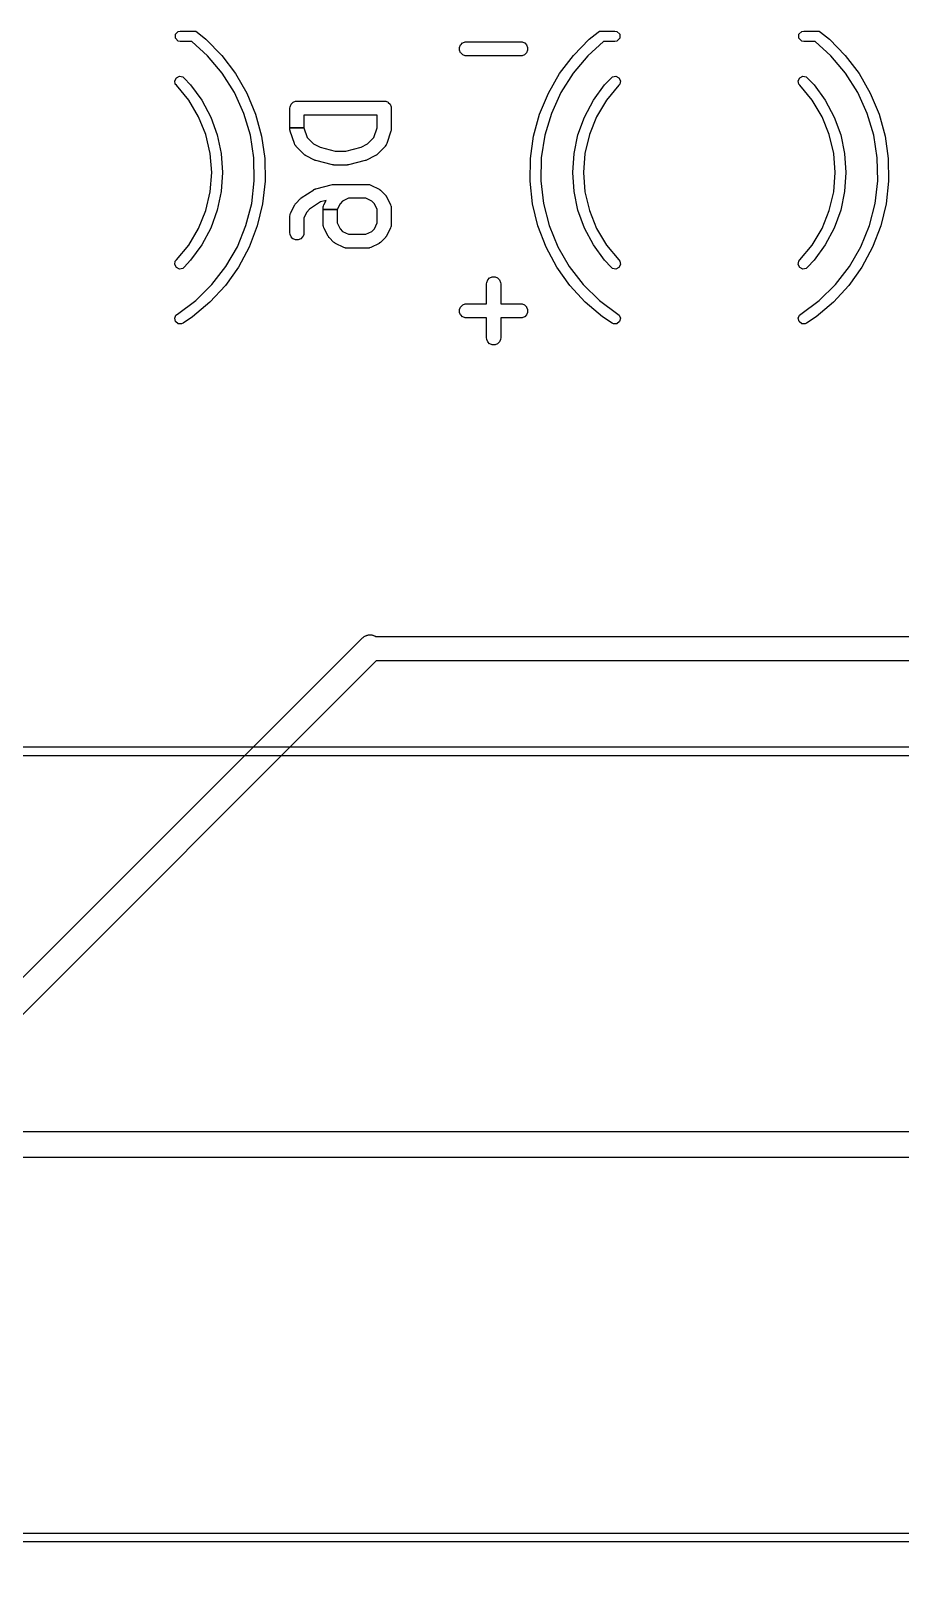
# Model space of a CAD drawing. Extents: x 111.8 to 210.7, y -80.1 to -34.2.
# Drawn here: x 131.6 to 141.56, y -58.13 to -40.38 of the extents above; entities that cross this region are included whole.
import ezdxf

# ---------------------------------------------------------------- set-up
doc = ezdxf.new("R2010")
doc.units = 0
doc.layers.add('BLACK', color=7, linetype='CONTINUOUS')

msp = doc.modelspace()

# ---------------------------------------------------------------- linework, layer by layer
at = {"layer": 'BLACK', "linetype": 'CONTINUOUS'}
for p, q in [((133.254567, -40.417039), (133.287039, -40.384567)), ((133.254567, -40.462961), (133.254567, -40.417039)), ((133.287039, -40.495433), (133.254567, -40.462961)), ((133.287039, -40.384567), (133.31, -40.38)), ((133.31, -40.38), (133.447388, -40.38)), ((133.447388, -40.38), (133.448528, -40.379242)), ((133.448528, -40.379242), (133.487485, -40.380861)), ((133.487485, -40.380861), (133.502768, -40.392965)), ((133.502768, -40.392965), (133.502767, -40.392966)), ((133.502767, -40.392966), (133.604541, -40.473643)), ((133.604541, -40.473643), (133.78618, -40.659316)), ((137.808819, -40.659315), (137.990458, -40.473642)), ((137.990458, -40.473642), (138.092232, -40.392965)), ((138.092232, -40.392965), (138.107515, -40.380861)), ((138.107515, -40.380861), (138.146472, -40.379242)), ((138.146472, -40.379242), (138.147612, -40.38)), ((138.147612, -40.38), (138.285, -40.38)), ((138.285, -40.38), (138.307961, -40.384567)), ((138.307961, -40.384567), (138.340433, -40.417039)), ((138.340433, -40.462961), (138.307961, -40.495433)), ((138.340433, -40.417039), (138.340433, -40.462961)), ((140.389567, -40.417039), (140.422039, -40.384567)), ((140.389567, -40.462961), (140.389567, -40.417039)), ((140.422039, -40.495433), (140.389567, -40.462961)), ((140.422039, -40.384567), (140.445, -40.38)), ((140.445, -40.38), (140.582388, -40.38)), ((140.582388, -40.38), (140.583528, -40.379242)), ((140.583528, -40.379242), (140.622485, -40.380861)), ((140.622485, -40.380861), (140.637768, -40.392965)), ((140.637768, -40.392965), (140.637767, -40.392966)), ((140.637767, -40.392966), (140.739541, -40.473643)), ((140.739541, -40.473643), (140.92118, -40.659316)), ((133.31, -40.5), (133.287039, -40.495433)), ((133.44253, -40.5), (133.31, -40.5)), ((133.621764, -40.66288), (133.44253, -40.5)), ((136.507201, -40.568099), (136.507582, -40.566186)), ((136.507201, -40.597831), (136.507201, -40.568099)), ((136.507582, -40.599744), (136.507201, -40.597831)), ((136.507582, -40.566186), (136.51896, -40.538718)), ((136.51896, -40.627212), (136.507582, -40.599744)), ((136.51896, -40.538718), (136.520043, -40.537095)), ((136.520043, -40.628835), (136.51896, -40.627212)), ((136.520043, -40.537095), (136.541067, -40.516071)), ((136.541067, -40.649859), (136.520043, -40.628835)), ((136.541067, -40.516071), (136.54269, -40.514988)), ((136.54269, -40.650942), (136.541067, -40.649859)), ((136.54269, -40.514988), (136.570158, -40.50361)), ((136.570158, -40.66232), (136.54269, -40.650942)), ((136.570158, -40.50361), (136.571581, -40.503253)), ((136.571581, -40.503253), (136.586447, -40.501789)), ((136.586447, -40.501789), (136.586937, -40.501765)), ((136.586937, -40.501765), (137.206213, -40.501765)), ((137.206213, -40.501765), (137.206703, -40.501789)), ((137.206703, -40.501789), (137.221569, -40.503253)), ((137.221569, -40.503253), (137.222992, -40.50361)), ((137.222992, -40.50361), (137.25046, -40.514988)), ((137.25046, -40.650942), (137.222992, -40.66232)), ((137.25046, -40.514988), (137.252083, -40.516071)), ((137.252083, -40.649859), (137.25046, -40.650942)), ((137.252083, -40.516071), (137.273107, -40.537095)), ((137.273107, -40.628835), (137.252083, -40.649859)), ((137.273107, -40.537095), (137.27419, -40.538718)), ((137.27419, -40.627212), (137.273107, -40.628835)), ((137.27419, -40.538718), (137.285568, -40.566186)), ((137.285568, -40.599744), (137.27419, -40.627212)), ((137.285568, -40.566186), (137.285949, -40.568099)), ((137.285949, -40.597831), (137.285568, -40.599744)), ((137.285949, -40.568099), (137.285949, -40.597831)), ((138.152469, -40.5), (137.973235, -40.662879)), ((138.285, -40.5), (138.152469, -40.5)), ((138.307961, -40.495433), (138.285, -40.5)), ((140.445, -40.5), (140.422039, -40.495433)), ((140.57753, -40.5), (140.445, -40.5)), ((140.756764, -40.66288), (140.57753, -40.5)), ((133.789721, -40.863265), (133.621764, -40.66288)), ((133.78618, -40.659316), (133.942934, -40.866428)), ((136.571581, -40.662677), (136.570158, -40.66232)), ((136.586447, -40.664141), (136.571581, -40.662677)), ((136.586937, -40.664165), (136.586447, -40.664141)), ((137.206213, -40.664165), (136.586937, -40.664165)), ((137.206703, -40.664141), (137.206213, -40.664165)), ((137.221569, -40.662677), (137.206703, -40.664141)), ((137.222992, -40.66232), (137.221569, -40.662677)), ((137.652065, -40.866427), (137.808819, -40.659315)), ((137.973235, -40.662879), (137.805278, -40.863264)), ((140.924721, -40.863265), (140.756764, -40.66288)), ((140.92118, -40.659316), (141.077934, -40.866428)), ((133.247881, -40.948025), (133.266219, -40.913616)), ((133.253271, -40.986641), (133.247881, -40.948025)), ((133.2668, -41.000677), (133.253271, -40.986641)), ((133.266219, -40.913616), (133.301279, -40.896557)), ((133.266799, -41.000678), (133.2668, -41.000677)), ((133.407319, -41.170833), (133.266799, -41.000678)), ((133.301279, -40.896557), (133.339671, -40.903364)), ((133.339671, -40.903364), (133.3532, -40.917401)), ((133.3532, -40.917401), (133.353199, -40.917401)), ((133.353199, -40.917401), (133.428815, -40.99584)), ((133.428815, -40.99584), (133.556757, -41.172225)), ((133.929052, -41.084512), (133.789721, -40.863265)), ((133.942934, -40.866428), (134.072297, -41.091666)), ((137.522702, -41.091666), (137.652065, -40.866427)), ((137.805278, -40.863264), (137.665947, -41.084512)), ((138.038243, -41.172225), (138.166185, -40.99584)), ((138.166185, -40.99584), (138.241801, -40.917401)), ((138.328201, -41.000678), (138.187681, -41.170833)), ((138.2418, -40.917401), (138.255329, -40.903364)), ((138.241801, -40.917401), (138.2418, -40.917401)), ((138.255329, -40.903364), (138.293721, -40.896557)), ((138.293721, -40.896557), (138.328781, -40.913616)), ((138.341729, -40.986641), (138.3282, -41.000677)), ((138.3282, -41.000677), (138.328201, -41.000678)), ((138.328781, -40.913616), (138.347119, -40.948025)), ((138.347119, -40.948025), (138.341729, -40.986641)), ((140.382881, -40.948025), (140.401219, -40.913616)), ((140.388271, -40.986641), (140.382881, -40.948025)), ((140.4018, -41.000677), (140.388271, -40.986641)), ((140.401219, -40.913616), (140.436279, -40.896557)), ((140.401799, -41.000678), (140.4018, -41.000677)), ((140.542319, -41.170833), (140.401799, -41.000678)), ((140.436279, -40.896557), (140.474671, -40.903364)), ((140.474671, -40.903364), (140.4882, -40.917401)), ((140.4882, -40.917401), (140.488199, -40.917401)), ((140.488199, -40.917401), (140.563815, -40.99584)), ((140.563815, -40.99584), (140.691757, -41.172225)), ((141.064052, -41.084512), (140.924721, -40.863265)), ((141.077934, -40.866428), (141.207297, -41.091666)), ((133.520189, -41.360462), (133.407319, -41.170833)), ((133.556757, -41.172225), (133.658939, -41.364683)), ((134.0372, -41.322561), (133.929052, -41.084512)), ((134.072297, -41.091666), (134.172201, -41.33143)), ((134.601238, -41.194926), (134.628274, -41.183727)), ((134.628274, -41.183727), (134.629697, -41.18337)), ((134.629697, -41.18337), (134.644329, -41.181929)), ((134.644329, -41.181929), (134.644819, -41.181905)), ((134.644819, -41.181905), (135.644819, -41.181905)), ((135.644819, -41.181905), (135.645309, -41.181929)), ((135.645309, -41.181929), (135.659941, -41.18337)), ((135.659941, -41.18337), (135.661364, -41.183727)), ((135.661364, -41.183727), (135.6884, -41.194926)), ((137.422798, -41.331429), (137.522702, -41.091666)), ((137.665947, -41.084512), (137.557799, -41.322561)), ((137.936061, -41.364683), (138.038243, -41.172225)), ((138.187681, -41.170833), (138.074811, -41.360462)), ((140.655189, -41.360462), (140.542319, -41.170833)), ((140.691757, -41.172225), (140.793939, -41.364683)), ((141.1722, -41.322561), (141.064052, -41.084512)), ((141.207297, -41.091666), (141.307201, -41.33143)), ((133.602759, -41.56511), (133.520189, -41.360462)), ((133.658939, -41.364683), (133.733378, -41.569476)), ((134.112181, -41.573044), (134.0372, -41.322561)), ((134.172201, -41.33143), (134.241047, -41.581884)), ((134.564819, -41.261905), (134.564843, -41.261415)), ((134.564819, -41.487019), (134.564819, -41.261905)), ((134.564843, -41.261415), (134.566284, -41.246783)), ((134.566284, -41.246783), (134.566641, -41.24536)), ((134.566641, -41.24536), (134.57784, -41.218324)), ((134.57784, -41.218324), (134.578923, -41.216701)), ((134.578923, -41.216701), (134.599615, -41.196009)), ((134.599615, -41.196009), (134.601238, -41.194926)), ((135.564819, -41.341905), (134.724819, -41.341905)), ((134.724819, -41.341905), (134.724819, -41.487019)), ((135.564819, -41.487019), (135.564819, -41.341905)), ((135.6884, -41.194926), (135.690023, -41.196009)), ((135.690023, -41.196009), (135.710715, -41.216701)), ((135.710715, -41.216701), (135.711798, -41.218324)), ((135.711798, -41.218324), (135.722997, -41.24536)), ((135.722997, -41.24536), (135.723354, -41.246783)), ((135.723354, -41.246783), (135.724795, -41.261415)), ((135.724795, -41.261415), (135.724819, -41.261905)), ((135.724819, -41.261905), (135.724819, -41.5)), ((137.353952, -41.581884), (137.422798, -41.331429)), ((137.557799, -41.322561), (137.482818, -41.573044)), ((137.861622, -41.569476), (137.936061, -41.364683)), ((138.074811, -41.360462), (137.992241, -41.56511)), ((140.737759, -41.56511), (140.655189, -41.360462)), ((140.793939, -41.364683), (140.868378, -41.569476)), ((141.247181, -41.573044), (141.1722, -41.322561)), ((141.307201, -41.33143), (141.376047, -41.581884)), ((134.564819, -41.5), (134.564819, -41.487019)), ((134.564819, -41.487019), (134.724819, -41.487019)), ((134.724819, -41.487019), (134.564819, -41.487019)), ((134.564843, -41.50049), (134.564819, -41.5)), ((134.56553, -41.507476), (134.564843, -41.50049)), ((134.565421, -41.509026), (134.56553, -41.507476)), ((134.565532, -41.510488), (134.565421, -41.509026)), ((134.566052, -41.51278), (134.565532, -41.510488)), ((134.566284, -41.515123), (134.566052, -41.51278)), ((134.56664, -41.516545), (134.566284, -41.515123)), ((134.567237, -41.517989), (134.56664, -41.516545)), ((134.568793, -41.524826), (134.567237, -41.517989)), ((134.568925, -41.525298), (134.568793, -41.524826)), ((134.616544, -41.668155), (134.568925, -41.525298)), ((134.724819, -41.487019), (134.762359, -41.59964)), ((135.527279, -41.599638), (135.564819, -41.487019)), ((135.720713, -41.525299), (135.673094, -41.668155)), ((135.720846, -41.524826), (135.720713, -41.525299)), ((135.7224, -41.517986), (135.720846, -41.524826)), ((135.722997, -41.516548), (135.7224, -41.517986)), ((135.723354, -41.515121), (135.722997, -41.516548)), ((135.723584, -41.512777), (135.723354, -41.515121)), ((135.724105, -41.51049), (135.723584, -41.512777)), ((135.724217, -41.509025), (135.724105, -41.51049)), ((135.724795, -41.50049), (135.724106, -41.507475)), ((135.724106, -41.507475), (135.724217, -41.509025)), ((135.724819, -41.5), (135.724795, -41.50049)), ((133.65309, -41.779971), (133.602759, -41.56511)), ((133.733378, -41.569476), (133.778627, -41.782628)), ((134.152617, -41.831362), (134.112181, -41.573044)), ((134.241047, -41.581884), (134.277734, -41.839025)), ((134.616721, -41.668612), (134.616544, -41.668155)), ((134.622715, -41.682037), (134.616721, -41.668612)), ((134.623504, -41.683275), (134.622715, -41.682037)), ((134.624737, -41.684696), (134.623504, -41.683275)), ((134.625459, -41.686439), (134.624737, -41.684696)), ((134.626213, -41.687697), (134.625459, -41.686439)), ((134.63554, -41.699062), (134.626213, -41.687697)), ((134.635869, -41.699426), (134.63554, -41.699062)), ((134.731107, -41.794664), (134.635869, -41.699426)), ((134.762359, -41.59964), (134.835066, -41.672347)), ((134.835066, -41.672347), (134.910832, -41.71023)), ((134.910832, -41.71023), (135.083241, -41.753333)), ((135.206396, -41.753333), (135.378803, -41.71023)), ((135.378803, -41.71023), (135.45457, -41.672347)), ((135.45457, -41.672347), (135.527279, -41.599638)), ((135.653769, -41.699426), (135.55853, -41.794664)), ((135.654098, -41.699062), (135.653769, -41.699426)), ((135.663426, -41.687697), (135.654098, -41.699062)), ((135.664181, -41.686437), (135.663426, -41.687697)), ((135.664901, -41.684696), (135.664181, -41.686437)), ((135.666133, -41.683277), (135.664901, -41.684696)), ((135.666923, -41.682038), (135.666133, -41.683277)), ((135.672917, -41.668612), (135.666923, -41.682038)), ((135.673094, -41.668155), (135.672917, -41.668612)), ((137.317265, -41.839025), (137.353952, -41.581884)), ((137.482818, -41.573044), (137.442382, -41.831362)), ((137.816373, -41.782628), (137.861622, -41.569476)), ((137.992241, -41.56511), (137.94191, -41.779971)), ((140.78809, -41.779971), (140.737759, -41.56511)), ((140.868378, -41.569476), (140.913627, -41.782628)), ((141.287617, -41.831362), (141.247181, -41.573044)), ((141.376047, -41.581884), (141.412734, -41.839025)), ((133.669999, -42), (133.65309, -41.779971)), ((133.778627, -41.782628), (133.793808, -42)), ((134.157768, -42.092776), (134.152617, -41.831362)), ((134.277734, -41.839025), (134.281677, -42.098739)), ((134.731471, -41.794993), (134.731107, -41.794664)), ((134.736895, -41.799445), (134.731471, -41.794993)), ((134.737916, -41.800622), (134.736895, -41.799445)), ((134.739028, -41.801576), (134.737916, -41.800622)), ((134.741015, -41.802827), (134.739028, -41.801576)), ((134.742836, -41.804321), (134.741015, -41.802827)), ((134.744096, -41.805076), (134.742836, -41.804321)), ((134.745536, -41.805672), (134.744096, -41.805076)), ((134.751471, -41.809408), (134.745536, -41.805672)), ((134.751899, -41.809649), (134.751471, -41.809408)), ((134.847137, -41.857268), (134.751899, -41.809649)), ((134.847586, -41.857466), (134.847137, -41.857268)), ((134.848172, -41.85769), (134.847586, -41.857466)), ((134.849196, -41.858237), (134.848172, -41.85769)), ((134.855285, -41.860412), (134.849196, -41.858237)), ((134.861317, -41.862721), (134.855285, -41.860412)), ((134.86245, -41.862972), (134.861317, -41.862721)), ((134.863041, -41.863183), (134.86245, -41.862972)), ((134.863511, -41.863326), (134.863041, -41.863183)), ((135.053987, -41.910945), (134.863511, -41.863326)), ((135.083241, -41.753333), (135.206396, -41.753333)), ((135.426126, -41.863326), (135.23565, -41.910945)), ((135.426597, -41.863183), (135.426126, -41.863326)), ((135.427188, -41.862971), (135.426597, -41.863183)), ((135.42832, -41.862721), (135.427188, -41.862971)), ((135.434356, -41.86041), (135.42832, -41.862721)), ((135.440441, -41.858237), (135.434356, -41.86041)), ((135.441464, -41.857689), (135.440441, -41.858237)), ((135.442049, -41.857466), (135.441464, -41.857689)), ((135.4425, -41.857268), (135.442049, -41.857466)), ((135.537738, -41.809649), (135.4425, -41.857268)), ((135.538166, -41.809408), (135.537738, -41.809649)), ((135.544103, -41.805669), (135.538166, -41.809408)), ((135.545539, -41.805076), (135.544103, -41.805669)), ((135.546801, -41.80432), (135.545539, -41.805076)), ((135.548616, -41.802828), (135.546801, -41.80432)), ((135.550607, -41.801577), (135.548616, -41.802828)), ((135.551724, -41.800619), (135.550607, -41.801577)), ((135.552744, -41.799441), (135.551724, -41.800619)), ((135.558166, -41.794993), (135.552744, -41.799441)), ((135.55853, -41.794664), (135.558166, -41.794993)), ((137.313322, -42.098739), (137.317265, -41.839025)), ((137.442382, -41.831362), (137.437231, -42.092776)), ((137.801192, -42), (137.816373, -41.782628)), ((137.94191, -41.779971), (137.925001, -42)), ((140.804999, -42), (140.78809, -41.779971)), ((140.913627, -41.782628), (140.928808, -42)), ((141.292768, -42.092776), (141.287617, -41.831362)), ((141.412734, -41.839025), (141.416677, -42.098739)), ((133.65309, -42.220029), (133.669999, -42)), ((133.793808, -42), (133.778627, -42.217372)), ((135.054469, -41.91104), (135.053987, -41.910945)), ((135.056392, -41.911324), (135.054469, -41.91104)), ((135.056846, -41.911512), (135.056392, -41.911324)), ((135.058269, -41.911868), (135.056846, -41.911512)), ((135.06366, -41.912398), (135.058269, -41.911868)), ((135.069012, -41.91319), (135.06366, -41.912398)), ((135.070482, -41.913189), (135.069012, -41.91319)), ((135.070959, -41.913117), (135.070482, -41.913189)), ((135.072899, -41.913309), (135.070959, -41.913117)), ((135.07339, -41.913333), (135.072899, -41.913309)), ((135.216247, -41.913333), (135.07339, -41.913333)), ((135.216738, -41.913309), (135.216247, -41.913333)), ((135.218677, -41.913117), (135.216738, -41.913309)), ((135.219156, -41.913189), (135.218677, -41.913117)), ((135.220625, -41.91319), (135.219156, -41.913189)), ((135.225975, -41.912398), (135.220625, -41.91319)), ((135.231368, -41.911868), (135.225975, -41.912398)), ((135.232793, -41.911511), (135.231368, -41.911868)), ((135.233243, -41.911324), (135.232793, -41.911511)), ((135.235168, -41.91104), (135.233243, -41.911324)), ((135.23565, -41.910945), (135.235168, -41.91104)), ((137.816373, -42.217372), (137.801192, -42)), ((137.925001, -42), (137.94191, -42.220029)), ((140.78809, -42.220029), (140.804999, -42)), ((140.928808, -42), (140.913627, -42.217372)), ((133.602759, -42.43489), (133.65309, -42.220029)), ((133.778627, -42.217372), (133.733378, -42.430524)), ((134.127538, -42.352487), (134.157768, -42.092776)), ((134.281677, -42.098739), (134.252812, -42.356875)), ((134.695681, -42.290579), (134.838539, -42.195341)), ((134.838539, -42.195341), (134.83896, -42.195089)), ((134.83896, -42.195089), (134.846705, -42.190959)), ((134.846705, -42.190959), (134.847902, -42.190073)), ((134.847902, -42.190073), (134.849195, -42.189383)), ((134.849195, -42.189383), (134.850609, -42.188877)), ((134.850609, -42.188877), (134.851935, -42.188171)), ((134.851935, -42.188171), (134.853315, -42.187679)), ((134.853315, -42.187679), (134.854764, -42.187392)), ((134.854764, -42.187392), (134.863042, -42.184435)), ((134.863042, -42.184435), (134.863511, -42.184293)), ((134.863511, -42.184293), (135.053987, -42.136674)), ((135.053987, -42.136674), (135.054467, -42.136579)), ((135.054467, -42.136579), (135.056393, -42.136293)), ((135.056393, -42.136293), (135.05685, -42.136105)), ((135.05685, -42.136105), (135.058268, -42.135751)), ((135.058268, -42.135751), (135.063666, -42.135219)), ((135.063666, -42.135219), (135.069013, -42.134429)), ((135.069013, -42.134429), (135.070478, -42.134429)), ((135.070478, -42.134429), (135.070961, -42.1345)), ((135.070961, -42.1345), (135.072901, -42.13431)), ((135.072901, -42.13431), (135.07339, -42.134286)), ((135.07339, -42.134286), (135.454342, -42.134286)), ((135.454342, -42.134286), (135.454832, -42.13431)), ((135.454832, -42.13431), (135.469464, -42.135751)), ((135.469464, -42.135751), (135.470887, -42.136108)), ((135.470887, -42.136108), (135.472626, -42.136828)), ((135.472626, -42.136828), (135.474505, -42.136962)), ((135.474505, -42.136962), (135.475938, -42.137279)), ((135.475938, -42.137279), (135.48967, -42.142534)), ((135.48967, -42.142534), (135.490119, -42.142732)), ((135.490119, -42.142732), (135.585357, -42.190351)), ((135.585357, -42.190351), (135.585785, -42.190591)), ((135.585785, -42.190591), (135.591728, -42.194331)), ((135.591728, -42.194331), (135.59316, -42.194925)), ((135.59316, -42.194925), (135.594419, -42.195679)), ((135.594419, -42.195679), (135.596235, -42.197169)), ((135.596235, -42.197169), (135.598228, -42.198424)), ((135.598228, -42.198424), (135.599342, -42.199379)), ((135.599342, -42.199379), (135.600365, -42.200559)), ((135.600365, -42.200559), (135.605784, -42.205006)), ((135.605784, -42.205006), (135.606147, -42.205335)), ((135.606147, -42.205335), (135.653767, -42.252954)), ((135.653767, -42.252954), (135.654097, -42.253318)), ((135.654097, -42.253318), (135.658546, -42.25874)), ((137.342187, -42.356875), (137.313322, -42.098739)), ((137.437231, -42.092776), (137.467461, -42.352487)), ((137.861622, -42.430524), (137.816373, -42.217372)), ((137.94191, -42.220029), (137.992241, -42.43489)), ((140.737759, -42.43489), (140.78809, -42.220029)), ((140.913627, -42.217372), (140.868378, -42.430524)), ((141.262538, -42.352487), (141.292768, -42.092776)), ((141.416677, -42.098739), (141.387812, -42.356875)), ((133.733378, -42.430524), (133.658939, -42.635317)), ((134.062482, -42.605728), (134.127538, -42.352487)), ((134.252812, -42.356875), (134.191601, -42.609304)), ((134.573265, -42.464223), (134.620884, -42.368985)), ((134.620884, -42.368985), (134.621124, -42.368558)), ((134.621124, -42.368558), (134.624864, -42.362612)), ((134.624864, -42.362612), (134.62546, -42.361178)), ((134.62546, -42.361178), (134.626213, -42.359922)), ((134.626213, -42.359922), (134.627702, -42.358106)), ((134.627702, -42.358106), (134.628957, -42.356114)), ((134.628957, -42.356114), (134.629911, -42.355002)), ((134.629911, -42.355002), (134.631088, -42.35398)), ((134.631088, -42.35398), (134.63554, -42.348557)), ((134.63554, -42.348557), (134.635869, -42.348193)), ((134.635869, -42.348193), (134.683488, -42.300574)), ((134.683488, -42.300574), (134.683786, -42.3003)), ((134.683786, -42.3003), (134.683826, -42.300266)), ((134.683826, -42.300266), (134.683831, -42.300272)), ((134.683831, -42.300272), (134.683911, -42.300187)), ((134.683911, -42.300187), (134.689752, -42.295403)), ((134.689752, -42.295403), (134.695217, -42.290918)), ((134.695217, -42.290918), (134.695314, -42.290857)), ((134.69531, -42.290851), (134.695353, -42.290817)), ((134.695314, -42.290857), (134.69531, -42.290851)), ((134.695353, -42.290817), (134.695681, -42.290579)), ((134.791025, -42.419313), (134.758185, -42.452153)), ((134.91576, -42.336156), (134.791025, -42.419313)), ((134.97847, -42.320478), (134.91576, -42.336156)), ((134.945771, -42.404762), (134.945795, -42.404272)), ((134.945771, -42.423647), (134.945771, -42.404762)), ((134.945771, -42.595238), (134.945771, -42.423647)), ((134.945771, -42.423647), (135.105771, -42.423647)), ((135.105771, -42.423647), (134.945771, -42.423647)), ((134.945795, -42.404272), (134.947236, -42.38964)), ((134.947236, -42.38964), (134.947592, -42.388217)), ((134.947592, -42.388217), (134.948313, -42.386474)), ((134.948313, -42.386474), (134.948447, -42.384598)), ((134.948447, -42.384598), (134.948764, -42.383166)), ((134.948764, -42.383166), (134.954019, -42.369434)), ((134.954019, -42.369434), (134.954217, -42.368985)), ((134.954217, -42.368985), (134.97847, -42.320478)), ((135.139137, -42.356915), (135.105771, -42.423647)), ((135.105771, -42.423647), (135.105771, -42.576353)), ((135.1684, -42.327652), (135.139137, -42.356915)), ((135.235132, -42.294286), (135.1684, -42.327652)), ((135.435457, -42.294286), (135.235132, -42.294286)), ((135.502191, -42.327653), (135.435457, -42.294286)), ((135.531452, -42.356913), (135.502191, -42.327653)), ((135.564819, -42.423647), (135.531452, -42.356913)), ((135.564819, -42.576352), (135.564819, -42.423647)), ((135.658546, -42.25874), (135.659726, -42.259763)), ((135.659726, -42.259763), (135.660681, -42.260876)), ((135.660681, -42.260876), (135.661935, -42.262868)), ((135.661935, -42.262868), (135.663425, -42.264684)), ((135.663425, -42.264684), (135.664179, -42.265942)), ((135.664179, -42.265942), (135.664773, -42.267376)), ((135.664773, -42.267376), (135.668514, -42.27332)), ((135.668514, -42.27332), (135.668754, -42.273747)), ((135.668754, -42.273747), (135.716373, -42.368985)), ((135.716373, -42.368985), (135.716571, -42.369434)), ((135.716571, -42.369434), (135.721826, -42.383165)), ((135.721826, -42.383165), (135.722143, -42.384598)), ((135.722143, -42.384598), (135.722276, -42.386477)), ((135.722276, -42.386477), (135.722997, -42.388217)), ((135.722997, -42.388217), (135.723354, -42.38964)), ((135.723354, -42.38964), (135.724795, -42.404272)), ((135.724795, -42.404272), (135.724819, -42.404762)), ((135.724819, -42.404762), (135.724819, -42.595238)), ((137.403398, -42.609304), (137.342187, -42.356875)), ((137.467461, -42.352487), (137.532517, -42.605728)), ((137.936061, -42.635317), (137.861622, -42.430524)), ((140.868378, -42.430524), (140.793939, -42.635317)), ((141.197482, -42.605728), (141.262538, -42.352487)), ((141.387812, -42.356875), (141.326601, -42.609304)), ((133.520189, -42.639538), (133.602759, -42.43489)), ((133.963794, -42.847853), (134.062482, -42.605728)), ((134.191601, -42.609304), (134.099022, -42.851989)), ((134.564819, -42.5), (134.564843, -42.49951)), ((134.564819, -42.690476), (134.564819, -42.5)), ((134.564843, -42.49951), (134.566284, -42.484878)), ((134.566284, -42.484878), (134.56664, -42.483455)), ((134.56664, -42.483455), (134.567361, -42.481712)), ((134.567361, -42.481712), (134.567495, -42.479836)), ((134.567495, -42.479836), (134.567812, -42.478404)), ((134.567812, -42.478404), (134.573067, -42.464672)), ((134.573067, -42.464672), (134.573265, -42.464223)), ((134.758185, -42.452153), (134.724819, -42.518885)), ((134.724819, -42.518885), (134.724819, -42.690476)), ((134.945795, -42.595728), (134.945771, -42.595238)), ((134.947236, -42.61036), (134.945795, -42.595728)), ((135.105771, -42.576353), (135.139137, -42.643085)), ((135.531452, -42.643085), (135.564819, -42.576352)), ((135.724795, -42.595728), (135.723354, -42.61036)), ((135.724819, -42.595238), (135.724795, -42.595728)), ((137.495977, -42.85199), (137.403398, -42.609304)), ((137.532517, -42.605728), (137.631205, -42.847853)), ((137.992241, -42.43489), (138.074811, -42.639538)), ((140.655189, -42.639538), (140.737759, -42.43489)), ((141.098794, -42.847853), (141.197482, -42.605728)), ((141.326601, -42.609304), (141.234022, -42.851989)), ((133.407319, -42.829167), (133.520189, -42.639538)), ((133.658939, -42.635317), (133.556757, -42.827775)), ((134.564843, -42.690966), (134.564819, -42.690476)), ((134.566284, -42.705598), (134.564843, -42.690966)), ((134.566641, -42.707021), (134.566284, -42.705598)), ((134.57784, -42.734057), (134.566641, -42.707021)), ((134.578923, -42.73568), (134.57784, -42.734057)), ((134.599615, -42.756372), (134.578923, -42.73568)), ((134.601238, -42.757455), (134.599615, -42.756372)), ((134.628274, -42.768654), (134.601238, -42.757455)), ((134.630187, -42.769035), (134.628274, -42.768654)), ((134.659451, -42.769035), (134.630187, -42.769035)), ((134.661364, -42.768654), (134.659451, -42.769035)), ((134.6884, -42.757455), (134.661364, -42.768654)), ((134.690023, -42.756372), (134.6884, -42.757455)), ((134.710715, -42.73568), (134.690023, -42.756372)), ((134.711798, -42.734057), (134.710715, -42.73568)), ((134.722997, -42.707021), (134.711798, -42.734057)), ((134.723354, -42.705598), (134.722997, -42.707021)), ((134.724795, -42.690966), (134.723354, -42.705598)), ((134.724819, -42.690476), (134.724795, -42.690966)), ((134.947593, -42.611783), (134.947236, -42.61036)), ((134.948313, -42.613522), (134.947593, -42.611783)), ((134.948447, -42.615401), (134.948313, -42.613522)), ((134.948764, -42.616834), (134.948447, -42.615401)), ((134.954019, -42.630566), (134.948764, -42.616834)), ((134.954217, -42.631015), (134.954019, -42.630566)), ((135.001836, -42.726253), (134.954217, -42.631015)), ((135.002076, -42.72668), (135.001836, -42.726253)), ((135.005814, -42.732621), (135.002076, -42.72668)), ((135.006411, -42.734059), (135.005814, -42.732621)), ((135.007166, -42.735317), (135.006411, -42.734059)), ((135.008652, -42.737127), (135.007166, -42.735317)), ((135.009908, -42.739123), (135.008652, -42.737127)), ((135.010864, -42.740238), (135.009908, -42.739123)), ((135.012044, -42.741261), (135.010864, -42.740238)), ((135.016492, -42.746681), (135.012044, -42.741261)), ((135.016821, -42.747045), (135.016492, -42.746681)), ((135.06444, -42.794664), (135.016821, -42.747045)), ((135.139137, -42.643085), (135.1684, -42.672348)), ((135.1684, -42.672348), (135.235132, -42.705714)), ((135.235132, -42.705714), (135.435457, -42.705714)), ((135.435457, -42.705714), (135.502191, -42.672346)), ((135.502191, -42.672346), (135.531452, -42.643085)), ((135.653767, -42.747046), (135.606147, -42.794665)), ((135.654097, -42.746682), (135.653767, -42.747046)), ((135.658546, -42.741259), (135.654097, -42.746682)), ((135.659725, -42.740238), (135.658546, -42.741259)), ((135.660682, -42.739123), (135.659725, -42.740238)), ((135.661937, -42.737127), (135.660682, -42.739123)), ((135.663424, -42.735317), (135.661937, -42.737127)), ((135.66418, -42.734057), (135.663424, -42.735317)), ((135.664775, -42.732617), (135.66418, -42.734057)), ((135.668513, -42.726681), (135.664775, -42.732617)), ((135.668754, -42.726253), (135.668513, -42.726681)), ((135.716373, -42.631015), (135.668754, -42.726253)), ((135.716571, -42.630566), (135.716373, -42.631015)), ((135.721826, -42.616835), (135.716571, -42.630566)), ((135.722143, -42.615402), (135.721826, -42.616835)), ((135.722276, -42.613522), (135.722143, -42.615402)), ((135.722997, -42.611784), (135.722276, -42.613522)), ((135.723354, -42.61036), (135.722997, -42.611784)), ((138.038243, -42.827775), (137.936061, -42.635317)), ((138.074811, -42.639538), (138.187681, -42.829167)), ((140.542319, -42.829167), (140.655189, -42.639538)), ((140.793939, -42.635317), (140.691757, -42.827775)), ((133.266799, -42.999322), (133.407319, -42.829167)), ((133.556757, -42.827775), (133.428815, -43.00416)), ((133.833286, -43.074416), (133.963794, -42.847853)), ((134.099022, -42.851989), (133.976556, -43.081051)), ((135.064804, -42.794993), (135.06444, -42.794664)), ((135.070226, -42.799442), (135.064804, -42.794993)), ((135.071248, -42.800621), (135.070226, -42.799442)), ((135.072363, -42.801577), (135.071248, -42.800621)), ((135.074353, -42.802829), (135.072363, -42.801577)), ((135.076168, -42.804319), (135.074353, -42.802829)), ((135.077427, -42.805074), (135.076168, -42.804319)), ((135.078861, -42.805668), (135.077427, -42.805074)), ((135.084805, -42.809409), (135.078861, -42.805668)), ((135.085232, -42.809649), (135.084805, -42.809409)), ((135.18047, -42.857268), (135.085232, -42.809649)), ((135.180919, -42.857466), (135.18047, -42.857268)), ((135.19465, -42.862721), (135.180919, -42.857466)), ((135.196083, -42.863038), (135.19465, -42.862721)), ((135.197962, -42.863171), (135.196083, -42.863038)), ((135.199702, -42.863892), (135.197962, -42.863171)), ((135.201125, -42.864249), (135.199702, -42.863892)), ((135.215757, -42.86569), (135.201125, -42.864249)), ((135.216247, -42.865714), (135.215757, -42.86569)), ((135.454342, -42.865714), (135.216247, -42.865714)), ((135.454832, -42.86569), (135.454342, -42.865714)), ((135.469464, -42.864249), (135.454832, -42.86569)), ((135.470889, -42.863892), (135.469464, -42.864249)), ((135.472626, -42.863171), (135.470889, -42.863892)), ((135.474504, -42.863039), (135.472626, -42.863171)), ((135.475938, -42.862721), (135.474504, -42.863039)), ((135.48967, -42.857466), (135.475938, -42.862721)), ((135.490119, -42.857268), (135.48967, -42.857466)), ((135.585357, -42.809649), (135.490119, -42.857268)), ((135.585785, -42.809408), (135.585357, -42.809649)), ((135.591722, -42.805669), (135.585785, -42.809408)), ((135.593158, -42.805076), (135.591722, -42.805669)), ((135.59442, -42.80432), (135.593158, -42.805076)), ((135.596235, -42.802828), (135.59442, -42.80432)), ((135.598226, -42.801577), (135.596235, -42.802828)), ((135.599343, -42.800619), (135.598226, -42.801577)), ((135.600363, -42.799441), (135.599343, -42.800619)), ((135.605784, -42.794994), (135.600363, -42.799441)), ((135.606147, -42.794665), (135.605784, -42.794994)), ((137.618443, -43.081051), (137.495977, -42.85199)), ((137.631205, -42.847853), (137.761713, -43.074417)), ((138.166185, -43.00416), (138.038243, -42.827775)), ((138.187681, -42.829167), (138.328201, -42.999322)), ((140.401799, -42.999322), (140.542319, -42.829167)), ((140.691757, -42.827775), (140.563815, -43.00416)), ((140.968286, -43.074416), (141.098794, -42.847853)), ((141.234022, -42.851989), (141.111556, -43.081051)), ((133.247881, -43.051975), (133.253271, -43.013359)), ((133.266219, -43.086384), (133.247881, -43.051975)), ((133.253271, -43.013359), (133.2668, -42.999323)), ((133.301279, -43.103443), (133.266219, -43.086384)), ((133.2668, -42.999323), (133.266799, -42.999322)), ((133.339671, -43.096636), (133.301279, -43.103443)), ((133.3532, -43.082599), (133.339671, -43.096636)), ((133.428815, -43.00416), (133.353199, -43.082599)), ((133.353199, -43.082599), (133.3532, -43.082599)), ((133.673352, -43.281261), (133.833286, -43.074416)), ((133.976556, -43.081051), (133.826161, -43.292826)), ((137.768838, -43.292826), (137.618443, -43.081051)), ((137.761713, -43.074417), (137.921647, -43.281262)), ((138.241801, -43.082599), (138.166185, -43.00416)), ((138.255329, -43.096636), (138.2418, -43.082599)), ((138.2418, -43.082599), (138.241801, -43.082599)), ((138.293721, -43.103443), (138.255329, -43.096636)), ((138.328781, -43.086384), (138.293721, -43.103443)), ((138.328201, -42.999322), (138.3282, -42.999323)), ((138.3282, -42.999323), (138.341729, -43.013359)), ((138.347119, -43.051975), (138.328781, -43.086384)), ((138.341729, -43.013359), (138.347119, -43.051975)), ((140.382881, -43.051975), (140.388271, -43.013359)), ((140.401219, -43.086384), (140.382881, -43.051975)), ((140.388271, -43.013359), (140.4018, -42.999323)), ((140.436279, -43.103443), (140.401219, -43.086384)), ((140.4018, -42.999323), (140.401799, -42.999322)), ((140.474671, -43.096636), (140.436279, -43.103443)), ((140.4882, -43.082599), (140.474671, -43.096636)), ((140.563815, -43.00416), (140.488199, -43.082599)), ((140.488199, -43.082599), (140.4882, -43.082599)), ((140.808352, -43.281261), (140.968286, -43.074416)), ((141.111556, -43.081051), (140.961161, -43.292826)), ((133.486929, -43.464591), (133.673352, -43.281261)), ((133.826161, -43.292826), (133.650243, -43.483927)), ((136.815375, -43.273327), (136.815399, -43.272837)), ((136.815375, -43.501765), (136.815375, -43.273327)), ((136.815399, -43.272837), (136.816863, -43.257971)), ((136.816863, -43.257971), (136.81722, -43.256548)), ((136.81722, -43.256548), (136.828598, -43.22908)), ((136.828598, -43.22908), (136.829681, -43.227457)), ((136.829681, -43.227457), (136.850705, -43.206433)), ((136.850705, -43.206433), (136.852328, -43.20535)), ((136.852328, -43.20535), (136.879796, -43.193972)), ((136.879796, -43.193972), (136.881709, -43.193591)), ((136.881709, -43.193591), (136.911441, -43.193591)), ((136.911441, -43.193591), (136.913354, -43.193972)), ((136.913354, -43.193972), (136.940822, -43.20535)), ((136.940822, -43.20535), (136.942445, -43.206433)), ((136.942445, -43.206433), (136.963469, -43.227457)), ((136.963469, -43.227457), (136.964552, -43.22908)), ((136.964552, -43.22908), (136.97593, -43.256548)), ((136.97593, -43.256548), (136.976287, -43.257971)), ((136.976287, -43.257971), (136.977751, -43.272837)), ((136.977751, -43.272837), (136.977775, -43.273327)), ((136.977775, -43.273327), (136.977775, -43.501765)), ((137.944757, -43.483928), (137.768838, -43.292826)), ((137.921647, -43.281262), (138.108071, -43.464592)), ((140.621929, -43.464591), (140.808352, -43.281261)), ((140.961161, -43.292826), (140.785243, -43.483927)), ((133.277436, -43.621041), (133.486929, -43.464591)), ((133.650243, -43.483927), (133.451613, -43.6513)), ((138.143386, -43.651301), (137.944757, -43.483928)), ((138.108071, -43.464592), (138.317563, -43.621042)), ((140.412436, -43.621041), (140.621929, -43.464591)), ((140.785243, -43.483927), (140.586613, -43.6513)), ((133.247006, -43.667991), (133.261063, -43.631622)), ((133.257011, -43.705676), (133.247006, -43.667991)), ((133.261063, -43.631622), (133.277437, -43.621042)), ((133.277437, -43.621042), (133.277436, -43.621041)), ((133.451613, -43.6513), (133.342562, -43.721831)), ((136.507201, -43.568099), (136.507582, -43.566186)), ((136.507201, -43.597831), (136.507201, -43.568099)), ((136.507582, -43.599744), (136.507201, -43.597831)), ((136.507582, -43.566186), (136.51896, -43.538718)), ((136.51896, -43.627212), (136.507582, -43.599744)), ((136.51896, -43.538718), (136.520043, -43.537095)), ((136.520043, -43.628835), (136.51896, -43.627212)), ((136.520043, -43.537095), (136.541067, -43.516071)), ((136.541067, -43.649859), (136.520043, -43.628835)), ((136.541067, -43.516071), (136.54269, -43.514988)), ((136.54269, -43.650942), (136.541067, -43.649859)), ((136.54269, -43.514988), (136.570158, -43.50361)), ((136.570158, -43.66232), (136.54269, -43.650942)), ((136.570158, -43.50361), (136.571581, -43.503253)), ((136.571581, -43.662677), (136.570158, -43.66232)), ((136.571581, -43.503253), (136.586447, -43.501789)), ((136.586447, -43.664141), (136.571581, -43.662677)), ((136.586447, -43.501789), (136.586937, -43.501765)), ((136.586937, -43.664165), (136.586447, -43.664141)), ((136.586937, -43.501765), (136.815375, -43.501765)), ((136.815375, -43.664165), (136.586937, -43.664165)), ((136.815375, -43.892603), (136.815375, -43.664165)), ((136.977775, -43.501765), (137.206213, -43.501765)), ((137.206213, -43.664165), (136.977775, -43.664165)), ((136.977775, -43.664165), (136.977775, -43.892603)), ((137.206213, -43.501765), (137.206703, -43.501789)), ((137.206703, -43.664141), (137.206213, -43.664165)), ((137.206703, -43.501789), (137.221569, -43.503253)), ((137.221569, -43.662677), (137.206703, -43.664141)), ((137.221569, -43.503253), (137.222992, -43.50361)), ((137.222992, -43.66232), (137.221569, -43.662677)), ((137.222992, -43.50361), (137.25046, -43.514988)), ((137.25046, -43.650942), (137.222992, -43.66232)), ((137.25046, -43.514988), (137.252083, -43.516071)), ((137.252083, -43.649859), (137.25046, -43.650942)), ((137.252083, -43.516071), (137.273107, -43.537095)), ((137.273107, -43.628835), (137.252083, -43.649859)), ((137.273107, -43.537095), (137.27419, -43.538718)), ((137.27419, -43.627212), (137.273107, -43.628835)), ((137.27419, -43.538718), (137.285568, -43.566186)), ((137.285568, -43.599744), (137.27419, -43.627212)), ((137.285568, -43.566186), (137.285949, -43.568099)), ((137.285949, -43.597831), (137.285568, -43.599744)), ((137.285949, -43.568099), (137.285949, -43.597831)), ((138.252437, -43.721832), (138.143386, -43.651301)), ((138.317563, -43.621042), (138.333937, -43.631622)), ((138.333937, -43.631622), (138.347994, -43.667991)), ((138.347994, -43.667991), (138.337989, -43.705676)), ((140.382006, -43.667991), (140.396063, -43.631622)), ((140.392011, -43.705676), (140.382006, -43.667991)), ((140.396063, -43.631622), (140.412437, -43.621042)), ((140.412437, -43.621042), (140.412436, -43.621041)), ((140.586613, -43.6513), (140.477562, -43.721831)), ((133.287256, -43.730283), (133.257011, -43.705676)), ((133.326189, -43.732413), (133.287256, -43.730283)), ((133.342563, -43.721832), (133.326189, -43.732413)), ((133.342562, -43.721831), (133.342563, -43.721832)), ((138.268811, -43.732413), (138.252437, -43.721832)), ((138.307744, -43.730283), (138.268811, -43.732413)), ((138.337989, -43.705676), (138.307744, -43.730283)), ((140.422256, -43.730283), (140.392011, -43.705676)), ((140.461189, -43.732413), (140.422256, -43.730283)), ((140.477563, -43.721832), (140.461189, -43.732413)), ((140.477562, -43.721831), (140.477563, -43.721832)), ((136.815399, -43.893093), (136.815375, -43.892603)), ((136.816863, -43.907959), (136.815399, -43.893093)), ((136.81722, -43.909382), (136.816863, -43.907959)), ((136.828598, -43.93685), (136.81722, -43.909382)), ((136.829681, -43.938473), (136.828598, -43.93685)), ((136.850705, -43.959497), (136.829681, -43.938473)), ((136.852328, -43.96058), (136.850705, -43.959497)), ((136.879796, -43.971958), (136.852328, -43.96058)), ((136.881709, -43.972339), (136.879796, -43.971958)), ((136.911441, -43.972339), (136.881709, -43.972339)), ((136.913354, -43.971958), (136.911441, -43.972339)), ((136.940822, -43.96058), (136.913354, -43.971958)), ((136.942445, -43.959497), (136.940822, -43.96058)), ((136.963469, -43.938473), (136.942445, -43.959497)), ((136.964552, -43.93685), (136.963469, -43.938473)), ((136.97593, -43.909382), (136.964552, -43.93685)), ((136.976287, -43.907959), (136.97593, -43.909382)), ((136.977751, -43.893093), (136.976287, -43.907959)), ((136.977775, -43.892603), (136.977751, -43.893093)), ((123.667413, -59.053096), (135.376706, -47.343803)), ((135.376706, -47.343803), (135.383319, -47.337397)), ((135.383319, -47.337397), (135.389932, -47.331404)), ((135.389932, -47.331404), (135.396545, -47.325824)), ((135.396545, -47.325824), (135.403158, -47.320658)), ((135.403158, -47.320658), (135.409771, -47.315905)), ((135.409771, -47.315905), (135.416383, -47.311565)), ((135.416383, -47.311565), (135.422996, -47.307639)), ((135.422996, -47.307639), (135.429609, -47.304126)), ((135.429609, -47.304126), (135.436222, -47.301026)), ((135.436222, -47.301026), (135.442835, -47.298339)), ((135.442835, -47.298339), (135.449448, -47.296066)), ((135.449448, -47.296066), (135.456061, -47.294206)), ((135.456061, -47.294206), (135.462674, -47.29276)), ((135.462674, -47.29276), (135.469287, -47.291727)), ((135.469287, -47.291727), (135.475899, -47.291107)), ((135.475899, -47.291107), (135.482512, -47.2909)), ((135.482512, -47.2909), (135.489125, -47.291107)), ((135.489125, -47.291107), (135.495738, -47.291727)), ((135.495738, -47.291727), (135.502351, -47.29276)), ((135.502351, -47.29276), (135.508964, -47.294206)), ((135.508964, -47.294206), (135.515577, -47.296066)), ((135.515577, -47.296066), (135.52219, -47.298339)), ((135.52219, -47.298339), (135.528803, -47.301026)), ((135.528803, -47.301026), (135.535416, -47.304126)), ((135.535416, -47.304126), (135.542028, -47.307639)), ((135.542028, -47.307639), (135.543536, -47.308534)), ((135.543536, -47.308534), (150.930317, -47.308534)), ((135.55305, -47.590685), (123.843756, -59.299978)), ((151.000659, -47.590685), (135.55305, -47.590685)), ((115.3894, -48.575), (187.06, -48.575)), ((187.01, -48.675), (115.450784, -48.675)), ((126.555718, -52.975), (171.564282, -52.975)), ((171.60106, -53.275), (126.51894, -53.275)), ((187.06, -57.675), (112.06, -57.675)), ((114.86704, -57.575), (185.25296, -57.575))]:
    msp.add_line(p, q, dxfattribs=at)

doc.saveas('drawing.dxf')
